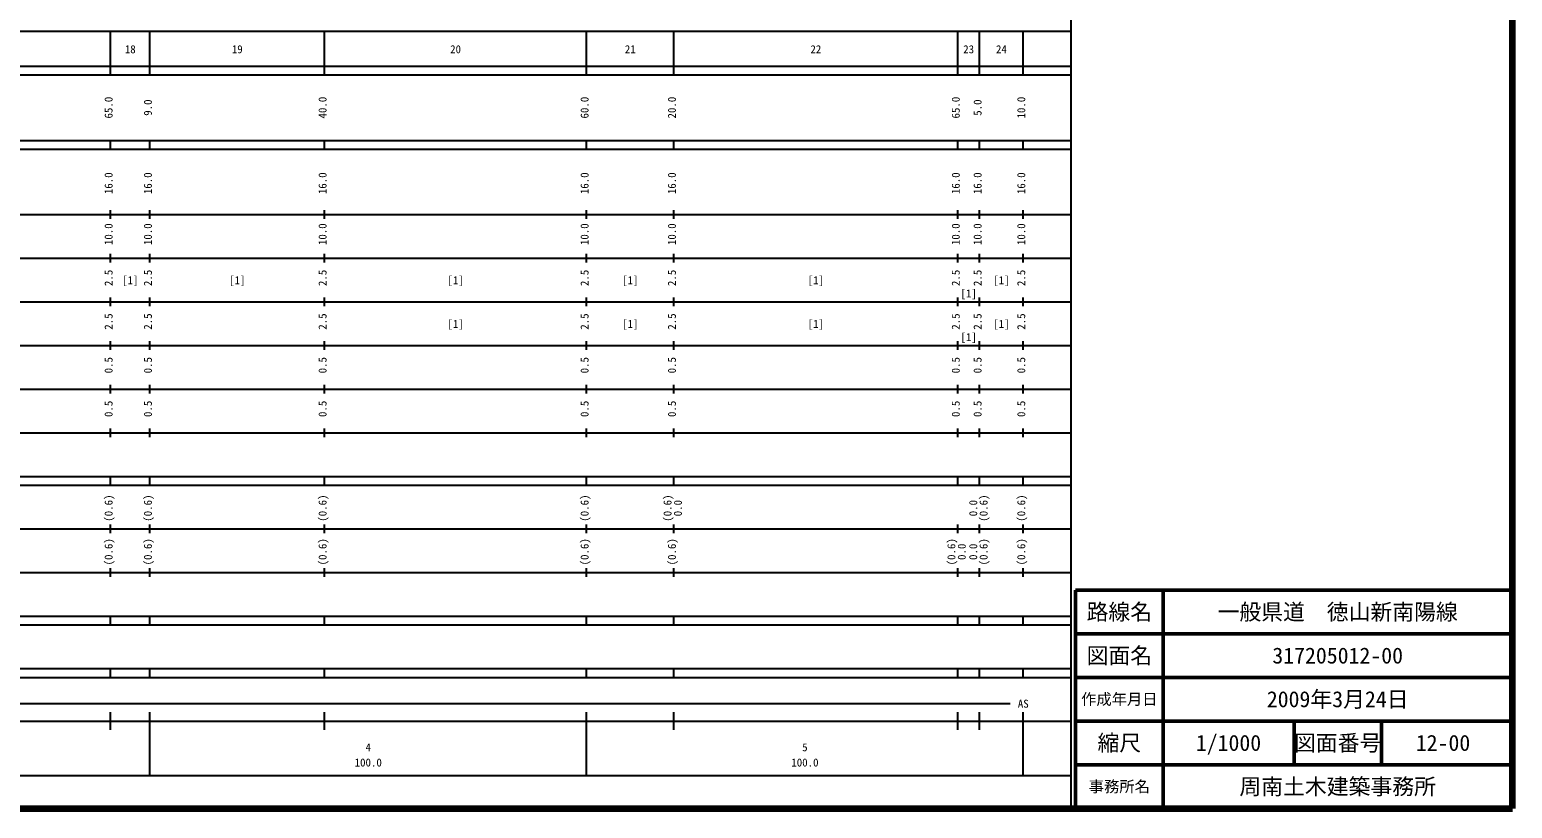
# Model space of a CAD drawing. Units: millimetres on the paper, enlarged 1000 times. Extents: x 40000 to 680000, y 20000 to 380000.
# Drawn here: x 340463 to 680000, y 20000 to 198357 of the extents above; entities that cross this region are included whole.
import ezdxf
from ezdxf.enums import TextEntityAlignment as Align

# ---------------------------------------------------------------- set-up
doc = ezdxf.new("R2010")
doc.units = ezdxf.units.MM
doc.header["$LTSCALE"] = 1000
for name, color, linetype, lineweight in [('M-TTL', 2, 'Continuous', 140), ('M-TTL-BAND', 7, 'Continuous', 25), ('M-TTL-FRAM', 2, 'Continuous', 50), ('M-TTL-LINE', 7, 'Continuous', 50)]:
    doc.layers.add(name, color=color, linetype=linetype, lineweight=lineweight)
doc.layers.add('M-TTL-TXT', color=7, linetype='Continuous')
doc.styles.add('ＭＳ ゴシック', font='')
doc.styles.get('ＭＳ ゴシック').set_extended_font_data('MS Gothic')

msp = doc.modelspace()

# ---------------------------------------------------------------- linework, layer by layer
at = {"layer": 'M-TTL'}
for p, q in [((680000, 20000), (680000, 380000)), ((40000, 20000), (680000, 20000))]:
    msp.add_line(p, q, dxfattribs=at)
at = {"layer": 'M-TTL-BAND'}
for p, q in [((579000, 20000), (579000, 370000)), ((68000, 198000), (579000, 198000)), ((359000, 188000), (359000, 198000)), ((368000, 188000), (368000, 198000)), ((408000, 188000), (408000, 198000)), ((468000, 188000), (468000, 198000)), ((488000, 188000), (488000, 198000)), ((553000, 188000), (553000, 198000)), ((558000, 188000), (558000, 198000)), ((568000, 188000), (568000, 198000)), ((40000, 190000), (579000, 190000)), ((40000, 188000), (579000, 188000)), ((40000, 173000), (579000, 173000)), ((40000, 171000), (579000, 171000)), ((359000, 171000), (359000, 173000)), ((368000, 171000), (368000, 173000)), ((408000, 171000), (408000, 173000)), ((468000, 171000), (468000, 173000)), ((488000, 171000), (488000, 173000)), ((553000, 171000), (553000, 173000)), ((558000, 171000), (558000, 173000)), ((568000, 171000), (568000, 173000)), ((359000, 155000), (359000, 157000)), ((368000, 155000), (368000, 157000)), ((408000, 155000), (408000, 157000)), ((468000, 155000), (468000, 157000)), ((488000, 155000), (488000, 157000)), ((553000, 155000), (553000, 157000)), ((558000, 155000), (558000, 157000)), ((568000, 155000), (568000, 157000)), ((40000, 156000), (579000, 156000)), ((359000, 145000), (359000, 147000)), ((368000, 145000), (368000, 147000)), ((408000, 145000), (408000, 147000)), ((468000, 145000), (468000, 147000)), ((488000, 145000), (488000, 147000)), ((553000, 145000), (553000, 147000)), ((558000, 145000), (558000, 147000)), ((568000, 145000), (568000, 147000)), ((46000, 146000), (579000, 146000)), ((52000, 136000), (579000, 136000)), ((359000, 135000), (359000, 137000)), ((368000, 135000), (368000, 137000)), ((408000, 135000), (408000, 137000)), ((468000, 135000), (468000, 137000)), ((488000, 135000), (488000, 137000)), ((553000, 135000), (553000, 137000)), ((558000, 135000), (558000, 137000)), ((568000, 135000), (568000, 137000)), ((46000, 126000), (579000, 126000)), ((359000, 125000), (359000, 127000)), ((368000, 125000), (368000, 127000)), ((408000, 125000), (408000, 127000)), ((468000, 125000), (468000, 127000)), ((488000, 125000), (488000, 127000)), ((553000, 125000), (553000, 127000)), ((558000, 125000), (558000, 127000)), ((568000, 125000), (568000, 127000)), ((52000, 116000), (579000, 116000)), ((359000, 115000), (359000, 117000)), ((368000, 115000), (368000, 117000)), ((408000, 115000), (408000, 117000)), ((468000, 115000), (468000, 117000)), ((488000, 115000), (488000, 117000)), ((553000, 115000), (553000, 117000)), ((558000, 115000), (558000, 117000)), ((568000, 115000), (568000, 117000)), ((46000, 106000), (579000, 106000)), ((359000, 105000), (359000, 107000)), ((368000, 105000), (368000, 107000)), ((408000, 105000), (408000, 107000)), ((468000, 105000), (468000, 107000)), ((488000, 105000), (488000, 107000)), ((553000, 105000), (553000, 107000)), ((558000, 105000), (558000, 107000)), ((568000, 105000), (568000, 107000)), ((40000, 96000), (579000, 96000)), ((359000, 94000), (359000, 96000)), ((368000, 94000), (368000, 96000)), ((408000, 94000), (408000, 96000)), ((468000, 94000), (468000, 96000)), ((488000, 94000), (488000, 96000)), ((553000, 94000), (553000, 96000)), ((558000, 94000), (558000, 96000)), ((568000, 94000), (568000, 96000)), ((40000, 94000), (579000, 94000)), ((359000, 83000), (359000, 85000)), ((368000, 83000), (368000, 85000)), ((408000, 83000), (408000, 85000)), ((468000, 83000), (468000, 85000)), ((488000, 83000), (488000, 85000)), ((553000, 83000), (553000, 85000)), ((558000, 83000), (558000, 85000)), ((568000, 83000), (568000, 85000)), ((49000, 84000), (579000, 84000)), ((359000, 73000), (359000, 75000)), ((368000, 73000), (368000, 75000)), ((408000, 73000), (408000, 75000)), ((468000, 73000), (468000, 75000)), ((488000, 73000), (488000, 75000)), ((553000, 73000), (553000, 75000)), ((558000, 73000), (558000, 75000)), ((568000, 73000), (568000, 75000)), ((40000, 74000), (579000, 74000)), ((40000, 64000), (579000, 64000)), ((40000, 62000), (579000, 62000)), ((359000, 62000), (359000, 64000)), ((368000, 62000), (368000, 64000)), ((408000, 62000), (408000, 64000)), ((468000, 62000), (468000, 64000)), ((488000, 62000), (488000, 64000)), ((553000, 62000), (553000, 64000)), ((558000, 62000), (558000, 64000)), ((568000, 62000), (568000, 64000)), ((40000, 52000), (579000, 52000)), ((359000, 50000), (359000, 52000)), ((368000, 50000), (368000, 52000)), ((408000, 50000), (408000, 52000)), ((468000, 50000), (468000, 52000)), ((488000, 50000), (488000, 52000)), ((553000, 50000), (553000, 52000)), ((558000, 50000), (558000, 52000)), ((568000, 50000), (568000, 52000)), ((40000, 50000), (579000, 50000)), ((71000, 44000), (565000, 44000)), ((359000, 38000), (359000, 42000)), ((368000, 27500), (368000, 42000)), ((408000, 38000), (408000, 42000)), ((468000, 27500), (468000, 42000)), ((488000, 38000), (488000, 42000)), ((553000, 38000), (553000, 42000)), ((558000, 38000), (558000, 42000)), ((568000, 27500), (568000, 42000)), ((40000, 40000), (579000, 40000)), ((68000, 27500), (579000, 27500))]:
    msp.add_line(p, q, dxfattribs=at)
at = {"layer": 'M-TTL-FRAM'}
for p, q in [((680000, 70000), (580000, 70000)), ((580000, 70000), (580000, 20000))]:
    msp.add_line(p, q, dxfattribs=at)
at = {"layer": 'M-TTL-LINE'}
for p, q in [((600000, 70000), (600000, 20000)), ((680000, 60000), (580000, 60000)), ((680000, 50000), (580000, 50000)), ((680000, 40000), (580000, 40000)), ((630000, 40000), (630000, 30000)), ((650000, 40000), (650000, 30000)), ((680000, 30000), (580000, 30000))]:
    msp.add_line(p, q, dxfattribs=at)

# ---------------------------------------------------------------- texts
at = {"layer": 'M-TTL-BAND', "style": 'ＭＳ ゴシック'}
for s, p in [('18', (363500, 192405)), ('19', (388000, 192405)), ('20', (438000, 192405)), ('21', (478000, 192405)), ('22', (520500, 192405)), ('23', (555500, 192405)), ('24', (563000, 192405)), ('[1]', (363500, 139500)), ('[1]', (388000, 139500)), ('[1]', (438000, 139500)), ('[1]', (478000, 139500)), ('[1]', (520500, 139500)), ('[1]', (563000, 139500)), ('[1]', (555500, 136462)), ('[1]', (438000, 129500)), ('[1]', (478000, 129500)), ('[1]', (520500, 129500)), ('[1]', (563000, 129500)), ('[1]', (555500, 126462)), ('AS', (568000, 42500)), ('4', (418000, 32523)), ('5', (518000, 32523)), ('100.0', (418000, 29033)), ('100.0', (518000, 29033))]:
    msp.add_text(s, height=1833, dxfattribs=at).set_placement(p, align=Align.BOTTOM_CENTER)
for s, p in [('65.0', (360000, 180500)), ('9.0', (369000, 180500)), ('40.0', (409000, 180500)), ('60.0', (469000, 180500)), ('20.0', (489000, 180500)), ('65.0', (554000, 180500)), ('5.0', (559000, 180500)), ('10.0', (569000, 180500)), ('16.0', (360000, 163174)), ('16.0', (369000, 163174)), ('16.0', (409000, 163174)), ('16.0', (469000, 163174)), ('16.0', (489000, 163174)), ('16.0', (554000, 163174)), ('16.0', (559000, 163174)), ('16.0', (569000, 163174)), ('10.0', (360000, 151500)), ('10.0', (369000, 151500)), ('10.0', (409000, 151500)), ('10.0', (469000, 151500)), ('10.0', (489000, 151500)), ('10.0', (554000, 151500)), ('10.0', (559000, 151500)), ('10.0', (569000, 151500)), ('2.5', (360000, 141500)), ('2.5', (369000, 141500)), ('2.5', (409000, 141500)), ('2.5', (469000, 141500)), ('2.5', (489000, 141500)), ('2.5', (554000, 141500)), ('2.5', (559000, 141500)), ('2.5', (569000, 141500)), ('2.5', (360000, 131500)), ('2.5', (369000, 131500)), ('2.5', (409000, 131500)), ('2.5', (469000, 131500)), ('2.5', (489000, 131500)), ('2.5', (554000, 131500)), ('2.5', (559000, 131500)), ('2.5', (569000, 131500)), ('0.5', (360000, 121500)), ('0.5', (369000, 121500)), ('0.5', (409000, 121500)), ('0.5', (469000, 121500)), ('0.5', (489000, 121500)), ('0.5', (554000, 121500)), ('0.5', (559000, 121500)), ('0.5', (569000, 121500)), ('0.5', (360000, 111500)), ('0.5', (369000, 111500)), ('0.5', (409000, 111500)), ('0.5', (469000, 111500)), ('0.5', (489000, 111500)), ('0.5', (554000, 111500)), ('0.5', (559000, 111500)), ('0.5', (569000, 111500)), ('(0.6)', (360000, 88764)), ('(0.6)', (369000, 88764)), ('(0.6)', (409000, 88764)), ('(0.6)', (469000, 88764)), ('(0.6)', (488000, 88764)), ('0.0', (490370, 88764)), ('0.0', (558000, 88764)), ('(0.6)', (560370, 88764)), ('(0.6)', (569000, 88764)), ('(0.6)', (360000, 78764)), ('(0.6)', (369000, 78764)), ('(0.6)', (409000, 78764)), ('(0.6)', (469000, 78764)), ('(0.6)', (489000, 78764)), ('(0.6)', (553000, 78764)), ('(0.6)', (560370, 78764)), ('(0.6)', (569000, 78764)), ('0.0', (555370, 78764)), ('0.0', (558000, 78764))]:
    msp.add_text(s, height=1833, rotation=90, dxfattribs=at).set_placement(p, align=Align.BOTTOM_CENTER)
at = {"layer": 'M-TTL-TXT', "style": 'ＭＳ ゴシック'}
for s, height, p in [('路線名', 3666, (590000, 65000)), ('路線名', 3666, (590000, 65000)), ('一般県道\u3000徳山新南陽線', 3666, (640000, 65000)), ('図面名', 3666, (590000, 55000)), ('図面名', 3666, (590000, 55000)), ('317205012-00', 3666, (640000, 55000)), ('作成年月日', 2566, (590000, 45000)), ('作成年月日', 2566, (590000, 45000)), ('2009年3月24日', 3666, (640000, 45000)), ('縮尺', 3666, (590000, 35000)), ('縮尺', 3666, (590000, 35000)), ('1/1000', 3666, (615000, 35000)), ('図面番号', 3666, (640000, 35000)), ('図面番号', 3666, (640000, 35000)), ('12-00', 3666, (664125, 35000)), ('周南土木建築事務所', 3666, (640000, 25000)), ('事務所名', 2566, (590000, 25000)), ('事務所名', 2566, (590000, 25000))]:
    msp.add_text(s, height=height, dxfattribs=at).set_placement(p, align=Align.MIDDLE_CENTER)

doc.saveas('drawing.dxf')
